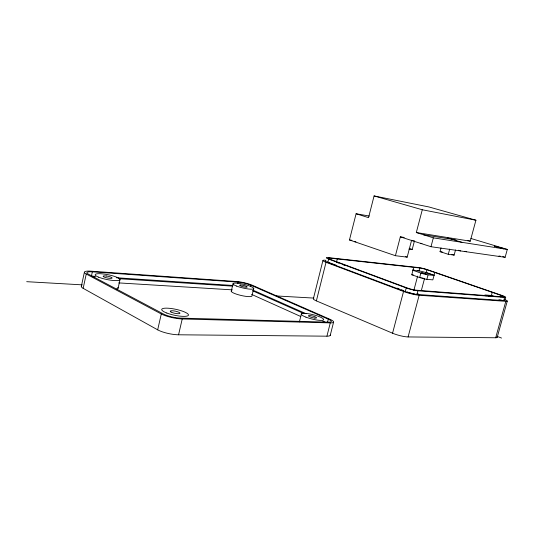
<?xml version="1.0" encoding="UTF-8"?>
<svg xmlns="http://www.w3.org/2000/svg" width="534" height="534" viewBox="0 0 534 534"><rect width="100%" height="100%" fill="white"/><g stroke="black" fill="none" stroke-linecap="round" stroke-linejoin="round"><path stroke-width="0.8" d="M81.315 286.504L84.372 272.28M83.164 288.333L86.248 274.015A13.837 2.69 11.2 0 1 91.087 271.179L236.789 281.538A11.521 2.023 13.2 0 1 252.469 285.316L329.825 319.232A12.582 2.436 14.2 0 1 330.279 322.89L326.915 336.18L178.563 334.791A15.085 3.665 11.8 0 1 157.677 329.838L83.164 288.333A13.811 2.904 10.9 0 1 81.428 286.137M92.349 271.839A11.301 2.196 11.2 0 0 88.43 274.162L163.544 314.045A12.342 2.777 12 0 0 180.599 318.11L328.644 322.162A10.273 1.989 14.2 0 0 328.303 319.185L250.933 285.209A9.405 1.655 13.2 0 0 238.111 282.119L92.349 271.839L91.427 276.098L95.566 276.372M118.121 288.12L120.01 279.576M157.677 329.838L161.295 313.979L86.248 274.015M178.563 334.791L182.227 318.965L330.279 322.89M231.249 291.317L233.011 283.894M237.763 283.581L238.111 282.119M250.586 286.665L250.933 285.209M253.75 288.347L251.975 295.736A10.653 1.982 13.1 0 1 240.881 295.415A10.653 1.982 13.1 0 1 231.476 290.836M299.4 321.875L301.39 313.885M313.351 298.833L322.916 260.545M496.947 336.861A10.086 1.589 15.9 0 1 495.685 337.762L408.096 336.941A11.334 2.103 15.2 0 1 392.563 333.209L316.375 300.882L326.04 262.281A10.433 1.328 14.1 0 1 325.733 260.272M327.803 262.461L328.644 259.09A7.83 0.961 14.1 0 1 328.383 257.622L418.462 267.541A6.969 0.748 14.7 0 1 427.854 269.83L502.227 295.542A7.603 0.854 15.4 0 1 504.617 297.405L503.729 300.589L416.947 294.428A8.551 1.168 14.9 0 1 405.266 291.591L327.803 262.461A7.823 0.995 14.1 0 1 325.967 260.892M329.391 259.451L329.725 258.116L419.764 267.995A5.267 0.567 14.7 0 1 426.873 269.73L501.286 295.469A5.747 0.641 15.4 0 1 503.075 296.871L416.3 290.189A6.461 0.854 14.9 0 1 407.482 288.046L329.932 259.23A5.914 0.728 14.1 0 1 329.725 258.116M337.281 258.95L336.453 262.247L338.663 263.068M327.502 322.356L328.303 319.185M411.601 240.227L407.168 257.154L395.42 255.706L349.463 239.96L356.091 213.76L369.248 216.03M330.226 335.392L333.57 322.209M475.921 220.222L422.287 209.762L416.313 232.537L470.247 241.188L475.921 220.222L428.895 206.945L374.08 195.931L368.547 217.645L356.091 213.76M395.42 255.706L400.326 236.856L404.225 237.443M408.931 249.011L412.215 249.451L414.504 240.721M392.563 333.209L403.537 291.464L326.04 262.281M405.266 291.591L406.22 287.946L328.644 259.09M434.809 272.474L432.84 279.876L426.886 279.315A5.307 0.621 14.8 0 1 419.671 277.56L411.787 274.75L413.743 267.334M413.823 290.463L417.615 276.138M418.99 270.938A5.267 0.581 14.8 0 1 426.092 272.667L434.022 275.437L428.081 274.836A5.307 0.594 14.8 0 1 420.859 273.074L412.956 270.297L418.99 270.938L419.764 267.995M419.671 277.56L420.859 273.074M416.947 294.428L417.915 290.783L504.617 297.405M430.985 246.715L433.334 237.85L507.3 249.425L505.124 257.308L430.985 246.715L400.326 236.856M408.096 336.941L419.157 295.255L505.825 301.323L495.685 337.762M421.333 290.589L424.497 278.661M426.092 272.667L426.873 269.73M426.886 279.315L428.081 274.836M455.515 249.945L454.127 255.105L448.28 254.311L440.049 251.647L441.031 247.956M448.28 254.311L449.675 249.104M485.373 295.636A5.734 0.667 15.4 0 1 485.653 295.022L491.4 295.469L492.261 292.345M500.852 297.044L501.286 295.469M504.824 300.428L505.705 297.264M497.181 337.361L507.273 301.109M26.7 281.685L82.249 284.856M276.105 295.936L313.879 298.092M118.762 282.907L232.37 289.862M93.15 277.019L94.805 277.126M118.848 278.701L232.41 286.137M116.278 277.747L233.098 285.49M416.974 293.94L418.609 294.06M498.91 299.814L501.373 299.995M411.787 274.75L413.296 274.897M412.722 269.957L414.377 270.131M501.766 248.257L502.434 248.303L494.377 246.167L503.902 248.897M354.349 241.635L355.938 241.849M440.049 251.647L442.252 251.955M349.463 239.96L351.913 240.293M488.997 296.056L488.103 296.096M420.318 243.284L421.967 243.524M411.948 240.594L413.563 240.827M500.525 247.569L501.806 247.769M423.335 234.733L449.588 238.898M498.889 256.046L500.184 256.1M423.375 278.254L422.2 277.954M374.08 195.931L422.287 209.762M470.901 238.464L507.3 249.425M467.877 240.467L470.247 241.188M455.515 240.36L461.89 242.316M502.768 256.58L505.124 257.308M416.313 232.537L433.334 237.85M464.894 251.3L466.389 251.768M458.372 250.239L460.582 250.94M451.891 254.384L454.127 255.105M409.471 248.544L412.215 249.451M405.593 256.62L407.168 257.154M434.109 275.224L427.073 272.767A6.969 0.774 14.8 0 0 425.551 272.273M491.4 295.469L494.404 296.517M342.341 264.437L344.543 265.258M336.533 265.391L329.091 262.594A5.914 0.754 14.1 0 1 328.577 262.394M397.042 288.126L399.232 288.947M401.421 289.768L403.604 290.589M497.107 336.36L501.539 338.069M420.812 277.46L421.172 277.613M253.089 290.196L306.095 313.732M322.756 321.128L325.026 322.135M252.502 290.736L304 313.658M251.621 294.401L300.769 316.515M316.375 300.882A10.373 1.796 14.2 0 1 313.678 298.433M505.411 299.854A10.139 1.175 15.4 0 1 505.825 301.323M419.157 295.255A11.401 1.555 14.9 0 1 403.537 291.464M417.688 270.478A6.969 0.774 14.8 0 1 419.651 270.785M504.343 299.948A7.603 0.881 15.4 0 1 503.729 300.589M330.286 335.058A12.556 2.63 14.2 0 1 326.915 336.18M414.17 293.687A6.461 0.881 14.9 0 1 412.749 293.44M411.16 293.086A6.461 0.881 14.9 0 1 410.339 292.872M409.518 292.652A6.461 0.881 14.9 0 1 408.71 292.418M407.936 292.178A6.461 0.881 14.9 0 1 407.202 291.931M328.143 262.207A5.914 0.754 14.1 0 1 327.536 261.867M117.78 287.372A12.629 2.59 11.1 0 1 116.319 289.088M182.227 318.965A15.119 3.398 12 0 1 161.295 313.979M486.194 296.01A5.734 0.667 15.4 0 1 485.74 295.816M417.915 290.783A8.557 1.128 14.9 0 1 406.22 287.946M456.27 240.34L447.819 238.157L456.27 240.34M426.199 273.949L421.673 272.774L426.199 273.949M240.54 285.022L240 285.056A3.878 0.688 13.2 0 0 243.204 286.791A3.878 0.688 13.2 0 0 246.962 286.698L246.514 286.431A3.878 0.688 13.2 0 0 240.54 285.022M106.219 275.985L105.605 275.918A4.599 0.901 11.3 0 0 104.284 277.093L105.185 277.42A4.599 0.901 11.3 0 0 112.08 278.141A4.599 0.901 11.3 0 0 106.713 276.051L106.219 275.985M314.8 318.077L313.845 317.944A4.192 0.814 14.1 0 1 308.438 315.808A4.192 0.814 14.1 0 1 314.272 316.502L315.153 316.836A4.192 0.814 14.1 0 1 314.8 318.077M171.047 312.03L170.493 311.649A4.973 1.101 12 0 1 175.693 311.229A4.973 1.101 12 0 1 179.264 313.658A4.973 1.101 12 0 1 171.047 312.03M98.65 277.179A12.642 2.47 11.3 0 0 119.523 280.13A12.642 2.47 11.3 0 0 104.637 274.136A12.642 2.47 11.3 0 0 98.65 277.179M166.822 313.037A13.684 3.037 12 0 0 188.348 315.38A13.684 3.037 12 0 0 170.079 308.378A13.684 3.037 12 0 0 166.822 313.037M236.609 286.084A10.66 1.889 13.2 0 0 253.597 288.821A10.66 1.889 13.2 0 0 239.966 283.541A10.66 1.889 13.2 0 0 236.609 286.084M305.935 317.143A11.534 2.236 14.1 0 0 323.637 319.779A11.534 2.236 14.1 0 0 307.911 313.652A11.534 2.236 14.1 0 0 305.935 317.143"/></g></svg>
